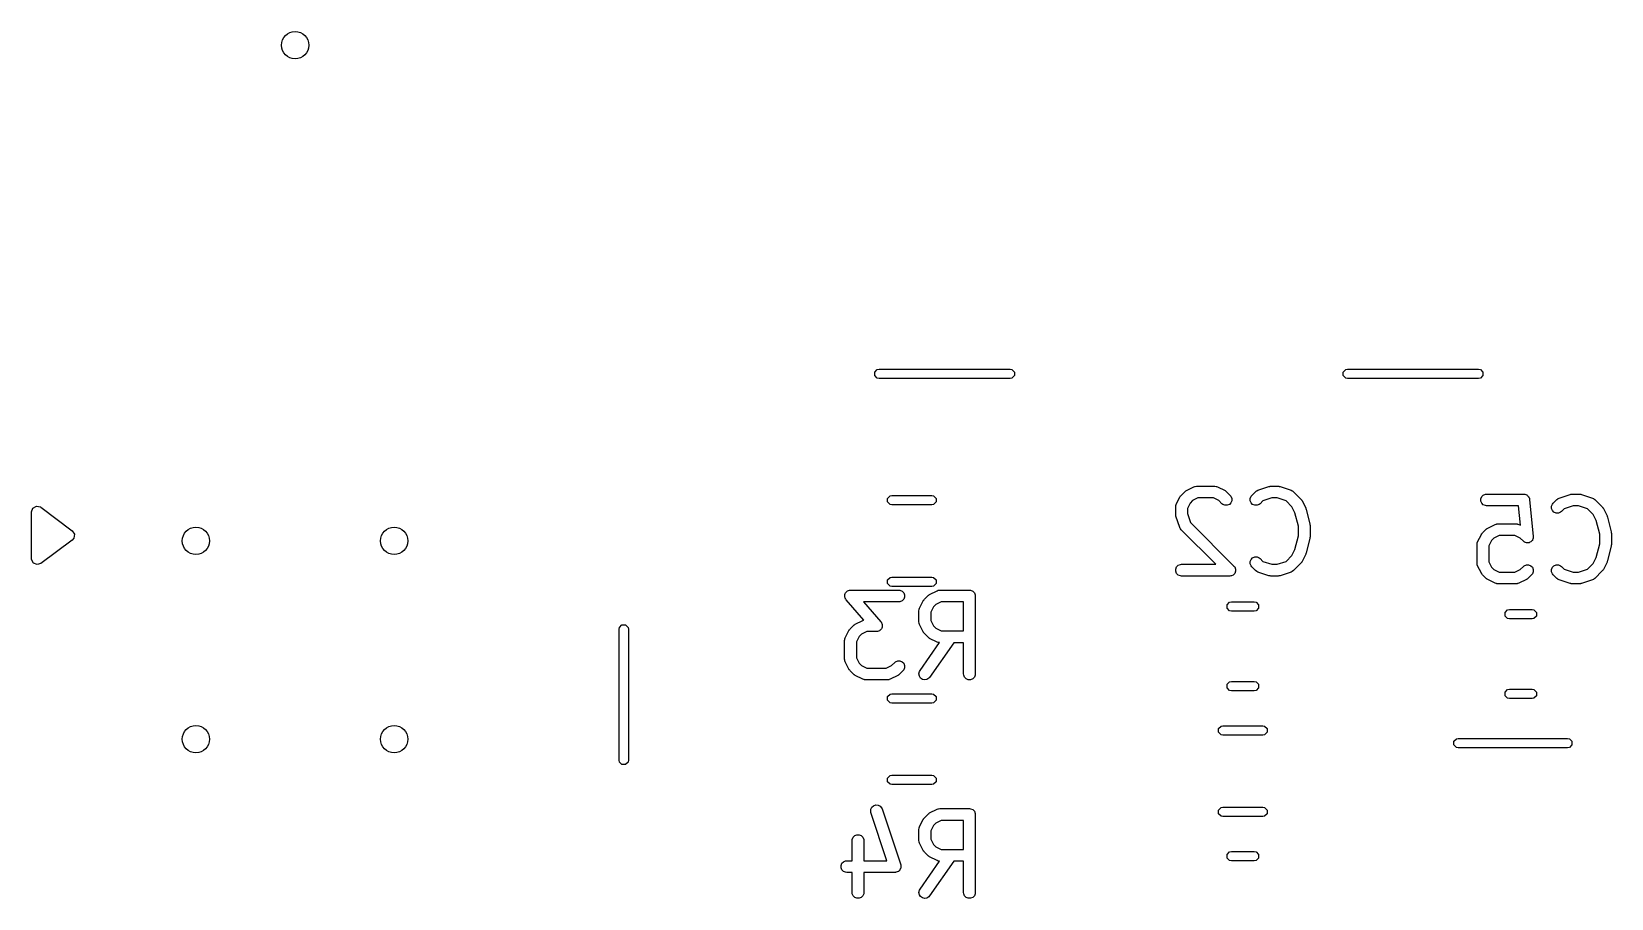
# Model space of a CAD drawing. Header units: inches. Extents: x 4.91 to 6.65, y -5 to -3.32.
# Drawn here: x 4.906 to 5.703, y -3.757 to -3.32 of the extents above; entities that cross this region are included whole.
import ezdxf

# ---------------------------------------------------------------- set-up
doc = ezdxf.new("R2010")
doc.units = ezdxf.units.IN
doc.header["$MEASUREMENT"] = 0
doc.layers.add('BLACK', color=250, linetype='CONTINUOUS')

msp = doc.modelspace()

# ---------------------------------------------------------------- linework, layer by layer
at = {"layer": 'BLACK', "linetype": 'CONTINUOUS'}
for p, q in [((5.33168, -3.49162), (5.33295, -3.49034)), ((5.33168, -3.49342), (5.33168, -3.49162)), ((5.33295, -3.4947), (5.33168, -3.49342)), ((5.33295, -3.49034), (5.33386, -3.49016)), ((5.33386, -3.49488), (5.33295, -3.4947)), ((5.33386, -3.49016), (5.4, -3.49016)), ((5.4, -3.49488), (5.33386, -3.49488)), ((5.4, -3.49016), (5.4009, -3.49034)), ((5.4009, -3.4947), (5.4, -3.49488)), ((5.4009, -3.49034), (5.40218, -3.49162)), ((5.40218, -3.49342), (5.4009, -3.4947)), ((5.40218, -3.49162), (5.40218, -3.49342)), ((5.5679, -3.49162), (5.56917, -3.49034)), ((5.5679, -3.49342), (5.5679, -3.49162)), ((5.56917, -3.4947), (5.5679, -3.49342)), ((5.56917, -3.49034), (5.57008, -3.49016)), ((5.57008, -3.49488), (5.56917, -3.4947)), ((5.57008, -3.49016), (5.63622, -3.49016)), ((5.63622, -3.49488), (5.57008, -3.49488)), ((5.63622, -3.49016), (5.63712, -3.49034)), ((5.63712, -3.4947), (5.63622, -3.49488)), ((5.63712, -3.49034), (5.6384, -3.49162)), ((5.6384, -3.49342), (5.63712, -3.4947)), ((5.6384, -3.49162), (5.6384, -3.49342)), ((5.48618, -3.55382), (5.48805, -3.55195)), ((5.48805, -3.55195), (5.48828, -3.55176)), ((5.48828, -3.55176), (5.48833, -3.5517)), ((5.48833, -3.5517), (5.48842, -3.55164)), ((5.48842, -3.55164), (5.4885, -3.55158)), ((5.4885, -3.55158), (5.48857, -3.55155)), ((5.48857, -3.55155), (5.48882, -3.55139)), ((5.48882, -3.55139), (5.49257, -3.54952)), ((5.49257, -3.54952), (5.49311, -3.54931)), ((5.49311, -3.54931), (5.49321, -3.5493)), ((5.49321, -3.5493), (5.49331, -3.54926)), ((5.49331, -3.54926), (5.49389, -3.54921)), ((5.49389, -3.54921), (5.50326, -3.54921)), ((5.50326, -3.54921), (5.50384, -3.54926)), ((5.50384, -3.54926), (5.50394, -3.5493)), ((5.50394, -3.5493), (5.50404, -3.54931)), ((5.50404, -3.54931), (5.50458, -3.54952)), ((5.50458, -3.54952), (5.50833, -3.55139)), ((5.50833, -3.55139), (5.50858, -3.55155)), ((5.50858, -3.55155), (5.50865, -3.55158)), ((5.50865, -3.55158), (5.50873, -3.55164)), ((5.50873, -3.55164), (5.50882, -3.5517)), ((5.50882, -3.5517), (5.50887, -3.55176)), ((5.50887, -3.55176), (5.5091, -3.55195)), ((5.5091, -3.55195), (5.51097, -3.55382)), ((5.5218, -3.55382), (5.52367, -3.55195)), ((5.52367, -3.55195), (5.52412, -3.55158)), ((5.52412, -3.55158), (5.52422, -3.55154)), ((5.52422, -3.55154), (5.5243, -3.55147)), ((5.5243, -3.55147), (5.52483, -3.55123)), ((5.52483, -3.55123), (5.53045, -3.54936)), ((5.53045, -3.54936), (5.53074, -3.54929)), ((5.53074, -3.54929), (5.53081, -3.54926)), ((5.53081, -3.54926), (5.53091, -3.54925)), ((5.53091, -3.54925), (5.53101, -3.54923)), ((5.53101, -3.54923), (5.53109, -3.54923)), ((5.53109, -3.54923), (5.53138, -3.54921)), ((5.53138, -3.54921), (5.53513, -3.54921)), ((5.53513, -3.54921), (5.53542, -3.54923)), ((5.53542, -3.54923), (5.5355, -3.54923)), ((5.5355, -3.54923), (5.5356, -3.54925)), ((5.5356, -3.54925), (5.53571, -3.54926)), ((5.53571, -3.54926), (5.53578, -3.54929)), ((5.53578, -3.54929), (5.53607, -3.54936)), ((5.53607, -3.54936), (5.54169, -3.55123)), ((5.54169, -3.55123), (5.54222, -3.55147)), ((5.54222, -3.55147), (5.5423, -3.55154)), ((5.5423, -3.55154), (5.5424, -3.55158)), ((5.5424, -3.55158), (5.54285, -3.55195)), ((5.54285, -3.55195), (5.54659, -3.55569)), ((5.63859, -3.55364), (5.63966, -3.5532)), ((5.63966, -3.5532), (5.64023, -3.55314)), ((5.64023, -3.55314), (5.65898, -3.55314)), ((5.65898, -3.55314), (5.65919, -3.55316)), ((5.65919, -3.55316), (5.65927, -3.55316)), ((5.65927, -3.55316), (5.65934, -3.55318)), ((5.65934, -3.55318), (5.65956, -3.5532)), ((5.65956, -3.5532), (5.65995, -3.55336)), ((5.6827, -3.55323), (5.68278, -3.5532)), ((5.68278, -3.5532), (5.68288, -3.55319)), ((5.68288, -3.55319), (5.68298, -3.55317)), ((5.68298, -3.55317), (5.68306, -3.55317)), ((5.68306, -3.55317), (5.68335, -3.55314)), ((5.68335, -3.55314), (5.6871, -3.55314)), ((5.6871, -3.55314), (5.68739, -3.55317)), ((5.68739, -3.55317), (5.68747, -3.55317)), ((5.68747, -3.55317), (5.68757, -3.55319)), ((5.68757, -3.55319), (5.68768, -3.5532)), ((5.68768, -3.5532), (5.68775, -3.55323)), ((4.9065, -3.56216), (4.90719, -3.56026)), ((4.90719, -3.56026), (4.90894, -3.55925)), ((4.90894, -3.55925), (4.91093, -3.55961)), ((4.91093, -3.55961), (4.91122, -3.5598)), ((4.91122, -3.5598), (4.92697, -3.57161)), ((5.33818, -3.5553), (5.33946, -3.55402)), ((5.33818, -3.5571), (5.33818, -3.5553)), ((5.33946, -3.55838), (5.33818, -3.5571)), ((5.33946, -3.55402), (5.34037, -3.55384)), ((5.34037, -3.55856), (5.33946, -3.55838)), ((5.34037, -3.55384), (5.36042, -3.55384)), ((5.36042, -3.55856), (5.34037, -3.55856)), ((5.36042, -3.55384), (5.36133, -3.55402)), ((5.36133, -3.55838), (5.36042, -3.55856)), ((5.36133, -3.55402), (5.3626, -3.5553)), ((5.3626, -3.5571), (5.36133, -3.55838)), ((5.3626, -3.5553), (5.3626, -3.5571)), ((5.48344, -3.55966), (5.48349, -3.55908)), ((5.48344, -3.56341), (5.48344, -3.55966)), ((5.48349, -3.55908), (5.48353, -3.55898)), ((5.48353, -3.55898), (5.48354, -3.55888)), ((5.48354, -3.55888), (5.48375, -3.55834)), ((5.48375, -3.55834), (5.48562, -3.55459)), ((5.48562, -3.55459), (5.48578, -3.55434)), ((5.48578, -3.55434), (5.48581, -3.55427)), ((5.48581, -3.55427), (5.48588, -3.55419)), ((5.48588, -3.55419), (5.48593, -3.5541)), ((5.48593, -3.5541), (5.48599, -3.55405)), ((5.48599, -3.55405), (5.48618, -3.55382)), ((5.49069, -3.55766), (5.48934, -3.56035)), ((5.48934, -3.56035), (5.48934, -3.56293)), ((5.49189, -3.55646), (5.49069, -3.55766)), ((5.49459, -3.55511), (5.49189, -3.55646)), ((5.50256, -3.55511), (5.49459, -3.55511)), ((5.50526, -3.55646), (5.50256, -3.55511)), ((5.5068, -3.558), (5.50526, -3.55646)), ((5.50725, -3.55836), (5.5068, -3.558)), ((5.50831, -3.5588), (5.50725, -3.55836)), ((5.50946, -3.5588), (5.50831, -3.5588)), ((5.51053, -3.55836), (5.50946, -3.5588)), ((5.51134, -3.55755), (5.51053, -3.55836)), ((5.51097, -3.55382), (5.51134, -3.55427)), ((5.51134, -3.55427), (5.51178, -3.55533)), ((5.51178, -3.55648), (5.51134, -3.55755)), ((5.51178, -3.55533), (5.51178, -3.55648)), ((5.52099, -3.55533), (5.52143, -3.55427)), ((5.52099, -3.55648), (5.52099, -3.55533)), ((5.52143, -3.55755), (5.52099, -3.55648)), ((5.52143, -3.55427), (5.5218, -3.55382)), ((5.52224, -3.55836), (5.52143, -3.55755)), ((5.52331, -3.5588), (5.52224, -3.55836)), ((5.52446, -3.5588), (5.52331, -3.5588)), ((5.52552, -3.55836), (5.52446, -3.5588)), ((5.52597, -3.558), (5.52552, -3.55836)), ((5.52735, -3.55661), (5.52597, -3.558)), ((5.53186, -3.55511), (5.52735, -3.55661)), ((5.53465, -3.55511), (5.53186, -3.55511)), ((5.53916, -3.55661), (5.53465, -3.55511)), ((5.54208, -3.55953), (5.53916, -3.55661)), ((5.5436, -3.56256), (5.54208, -3.55953)), ((5.54659, -3.55569), (5.54678, -3.55592)), ((5.54678, -3.55592), (5.54684, -3.55597)), ((5.54684, -3.55597), (5.5469, -3.55606)), ((5.5469, -3.55606), (5.54696, -3.55614)), ((5.54696, -3.55614), (5.54699, -3.55621)), ((5.54699, -3.55621), (5.54715, -3.55646)), ((5.54715, -3.55646), (5.54902, -3.56021)), ((5.54902, -3.56021), (5.54904, -3.56025)), ((5.54904, -3.56025), (5.54905, -3.56027)), ((5.54905, -3.56027), (5.54914, -3.56051)), ((5.54914, -3.56051), (5.54923, -3.56075)), ((5.54923, -3.56075), (5.54923, -3.56077)), ((5.54923, -3.56077), (5.54925, -3.56082)), ((5.54925, -3.56082), (5.55112, -3.56831)), ((5.63734, -3.55552), (5.63778, -3.55445)), ((5.63734, -3.55667), (5.63734, -3.55552)), ((5.63778, -3.55774), (5.63734, -3.55667)), ((5.63778, -3.55445), (5.63859, -3.55364)), ((5.63859, -3.55855), (5.63778, -3.55774)), ((5.63966, -3.55899), (5.63859, -3.55855)), ((5.64023, -3.55905), (5.63966, -3.55899)), ((5.65631, -3.55905), (5.64023, -3.55905)), ((5.65728, -3.56882), (5.65631, -3.55905)), ((5.65995, -3.55336), (5.66037, -3.55349)), ((5.66037, -3.55349), (5.66048, -3.55358)), ((5.66048, -3.55358), (5.66062, -3.55364)), ((5.66062, -3.55364), (5.66093, -3.55395)), ((5.66093, -3.55395), (5.66126, -3.55422)), ((5.66126, -3.55422), (5.66133, -3.55435)), ((5.66133, -3.55435), (5.66144, -3.55445)), ((5.66144, -3.55445), (5.6616, -3.55485)), ((5.6616, -3.55485), (5.6618, -3.55523)), ((5.6618, -3.55523), (5.66185, -3.55545)), ((5.66185, -3.55545), (5.66188, -3.55552)), ((5.66188, -3.55552), (5.66188, -3.55559)), ((5.66188, -3.55559), (5.66192, -3.5558)), ((5.66192, -3.5558), (5.66379, -3.57455)), ((5.67296, -3.55927), (5.6734, -3.5582)), ((5.67296, -3.56042), (5.67296, -3.55927)), ((5.6734, -3.56149), (5.67296, -3.56042)), ((5.6734, -3.5582), (5.67377, -3.55776)), ((5.67377, -3.55776), (5.67564, -3.55588)), ((5.67564, -3.55588), (5.67609, -3.55551)), ((5.67609, -3.55551), (5.67619, -3.55547)), ((5.67619, -3.55547), (5.67627, -3.5554)), ((5.67627, -3.5554), (5.67679, -3.55517)), ((5.67679, -3.55517), (5.68242, -3.55329)), ((5.67932, -3.56055), (5.67794, -3.56193)), ((5.68383, -3.55905), (5.67932, -3.56055)), ((5.68242, -3.55329), (5.6827, -3.55323)), ((5.68662, -3.55905), (5.68383, -3.55905)), ((5.69113, -3.56055), (5.68662, -3.55905)), ((5.68775, -3.55323), (5.68804, -3.55329)), ((5.68804, -3.55329), (5.69366, -3.55517)), ((5.69405, -3.56347), (5.69113, -3.56055)), ((5.69366, -3.55517), (5.69419, -3.5554)), ((5.69419, -3.5554), (5.69427, -3.55547)), ((5.69427, -3.55547), (5.69437, -3.55551)), ((5.69437, -3.55551), (5.69481, -3.55588)), ((5.69481, -3.55588), (5.69856, -3.55963)), ((5.69856, -3.55963), (5.69875, -3.55986)), ((5.69875, -3.55986), (5.69881, -3.55991)), ((5.69881, -3.55991), (5.69886, -3.56)), ((5.69886, -3.56), (5.69893, -3.56008)), ((5.69893, -3.56008), (5.69896, -3.56015)), ((5.69896, -3.56015), (5.69912, -3.5604)), ((5.69912, -3.5604), (5.70099, -3.56415)), ((4.9065, -3.58578), (4.9065, -3.56216)), ((5.48347, -3.5637), (5.48344, -3.56341)), ((5.48346, -3.56378), (5.48347, -3.5637)), ((5.48348, -3.56388), (5.48346, -3.56378)), ((5.48349, -3.56398), (5.48348, -3.56388)), ((5.48352, -3.56405), (5.48349, -3.56398)), ((5.48359, -3.56434), (5.48352, -3.56405)), ((5.48546, -3.56996), (5.48359, -3.56434)), ((5.48934, -3.56293), (5.49084, -3.56744)), ((5.49084, -3.56744), (5.51285, -3.58944)), ((5.5453, -3.56939), (5.5436, -3.56256)), ((5.55112, -3.56831), (5.55114, -3.56841)), ((5.55114, -3.56841), (5.55115, -3.56846)), ((5.55115, -3.56846), (5.55117, -3.56867)), ((5.55117, -3.56867), (5.55121, -3.56889)), ((5.55121, -3.56889), (5.5512, -3.56893)), ((5.5512, -3.56893), (5.55121, -3.56903)), ((5.55121, -3.56903), (5.55121, -3.57466)), ((5.64079, -3.57033), (5.64454, -3.56845)), ((5.64454, -3.56845), (5.64508, -3.56825)), ((5.64508, -3.56825), (5.64518, -3.56824)), ((5.64518, -3.56824), (5.64528, -3.5682)), ((5.64528, -3.5682), (5.64586, -3.56814)), ((5.64586, -3.56814), (5.65523, -3.56814)), ((5.65523, -3.56814), (5.65581, -3.5682)), ((5.65581, -3.5682), (5.6559, -3.56824)), ((5.6559, -3.56824), (5.65601, -3.56825)), ((5.65601, -3.56825), (5.65655, -3.56845)), ((5.65655, -3.56845), (5.65728, -3.56882)), ((5.67421, -3.5623), (5.6734, -3.56149)), ((5.67528, -3.56274), (5.67421, -3.5623)), ((5.67643, -3.56274), (5.67528, -3.56274)), ((5.67749, -3.5623), (5.67643, -3.56274)), ((5.67794, -3.56193), (5.67749, -3.5623)), ((5.69556, -3.5665), (5.69405, -3.56347)), ((5.69727, -3.57333), (5.69556, -3.5665)), ((5.70099, -3.56415), (5.70101, -3.56419)), ((5.70101, -3.56419), (5.70102, -3.56421)), ((5.70102, -3.56421), (5.70111, -3.56445)), ((5.70111, -3.56445), (5.7012, -3.56469)), ((5.7012, -3.56469), (5.7012, -3.56471)), ((5.7012, -3.56471), (5.70121, -3.56475)), ((5.70121, -3.56475), (5.70309, -3.57225)), ((4.92697, -3.57634), (4.91122, -3.58815)), ((4.92697, -3.57161), (4.92807, -3.5733)), ((4.92783, -3.57531), (4.92697, -3.57634)), ((4.92807, -3.5733), (4.92783, -3.57531)), ((5.4857, -3.57049), (5.48546, -3.56996)), ((5.48577, -3.57057), (5.4857, -3.57049)), ((5.48581, -3.57067), (5.48577, -3.57057)), ((5.48618, -3.57112), (5.48581, -3.57067)), ((5.50363, -3.58858), (5.48618, -3.57112)), ((5.5436, -3.58112), (5.5453, -3.57429)), ((5.5453, -3.57429), (5.5453, -3.56939)), ((5.55112, -3.57537), (5.54925, -3.58287)), ((5.55114, -3.57527), (5.55112, -3.57537)), ((5.55115, -3.57523), (5.55114, -3.57527)), ((5.55117, -3.57501), (5.55115, -3.57523)), ((5.55121, -3.5748), (5.55117, -3.57501)), ((5.55121, -3.57466), (5.5512, -3.57476)), ((5.5512, -3.57476), (5.55121, -3.5748)), ((5.63572, -3.57727), (5.63759, -3.57352)), ((5.63759, -3.57352), (5.63775, -3.57327)), ((5.63775, -3.57327), (5.63778, -3.5732)), ((5.63778, -3.5732), (5.63784, -3.57312)), ((5.63784, -3.57312), (5.6379, -3.57303)), ((5.6379, -3.57303), (5.63796, -3.57298)), ((5.63796, -3.57298), (5.63814, -3.57275)), ((5.63814, -3.57275), (5.64002, -3.57088)), ((5.64002, -3.57088), (5.64025, -3.57069)), ((5.64025, -3.57069), (5.6403, -3.57064)), ((5.6403, -3.57064), (5.64039, -3.57058)), ((5.64039, -3.57058), (5.64047, -3.57051)), ((5.64047, -3.57051), (5.64054, -3.57048)), ((5.64054, -3.57048), (5.64079, -3.57033)), ((5.64266, -3.57659), (5.64131, -3.57929)), ((5.64386, -3.57539), (5.64266, -3.57659)), ((5.64655, -3.57405), (5.64386, -3.57539)), ((5.65453, -3.57405), (5.64655, -3.57405)), ((5.65723, -3.57539), (5.65453, -3.57405)), ((5.65877, -3.57693), (5.65723, -3.57539)), ((5.65921, -3.5773), (5.65877, -3.57693)), ((5.663, -3.57679), (5.66273, -3.57712)), ((5.66331, -3.57648), (5.663, -3.57679)), ((5.66337, -3.57635), (5.66331, -3.57648)), ((5.66346, -3.57623), (5.66337, -3.57635)), ((5.66359, -3.57582), (5.66346, -3.57623)), ((5.66375, -3.57542), (5.66359, -3.57582)), ((5.66379, -3.57513), (5.66375, -3.57527)), ((5.66375, -3.57527), (5.66375, -3.57542)), ((5.66379, -3.57455), (5.66379, -3.57513)), ((5.69727, -3.57823), (5.69727, -3.57333)), ((5.70309, -3.57225), (5.7031, -3.57235)), ((5.7031, -3.57235), (5.70312, -3.57239)), ((5.70312, -3.57239), (5.70314, -3.57261)), ((5.70314, -3.57261), (5.70317, -3.57282)), ((5.70317, -3.57282), (5.70317, -3.57287)), ((5.70317, -3.57287), (5.70318, -3.57297)), ((5.70318, -3.57297), (5.70318, -3.57859)), ((5.52224, -3.58532), (5.52331, -3.58488)), ((5.52331, -3.58488), (5.52446, -3.58488)), ((5.52446, -3.58488), (5.52552, -3.58532)), ((5.53916, -3.58707), (5.54208, -3.58415)), ((5.54208, -3.58415), (5.5436, -3.58112)), ((5.54902, -3.58347), (5.54715, -3.58722)), ((5.54904, -3.58343), (5.54902, -3.58347)), ((5.54905, -3.58342), (5.54904, -3.58343)), ((5.54914, -3.58317), (5.54905, -3.58342)), ((5.54923, -3.58293), (5.54914, -3.58317)), ((5.54925, -3.58287), (5.54923, -3.58291)), ((5.54923, -3.58291), (5.54923, -3.58293)), ((5.6354, -3.57859), (5.63546, -3.57802)), ((5.6354, -3.58797), (5.6354, -3.57859)), ((5.63546, -3.57802), (5.6355, -3.57792)), ((5.6355, -3.57792), (5.63551, -3.57781)), ((5.63551, -3.57781), (5.63572, -3.57727)), ((5.64131, -3.57929), (5.64131, -3.58727)), ((5.65935, -3.57735), (5.65921, -3.5773)), ((5.65947, -3.57745), (5.65935, -3.57735)), ((5.65988, -3.57757), (5.65947, -3.57745)), ((5.66028, -3.57774), (5.65988, -3.57757)), ((5.66043, -3.57774), (5.66028, -3.57774)), ((5.66057, -3.57778), (5.66043, -3.57774)), ((5.661, -3.57774), (5.66057, -3.57778)), ((5.66143, -3.57774), (5.661, -3.57774)), ((5.66157, -3.57768), (5.66143, -3.57774)), ((5.66172, -3.57767), (5.66157, -3.57768)), ((5.6621, -3.57746), (5.66172, -3.57767)), ((5.6625, -3.5773), (5.6621, -3.57746)), ((5.6626, -3.57719), (5.6625, -3.5773)), ((5.66273, -3.57712), (5.6626, -3.57719)), ((5.69405, -3.58809), (5.69556, -3.58506)), ((5.69556, -3.58506), (5.69727, -3.57823)), ((5.70309, -3.57931), (5.70121, -3.58681)), ((5.7031, -3.57921), (5.70309, -3.57931)), ((5.70312, -3.57917), (5.7031, -3.57921)), ((5.70314, -3.57895), (5.70312, -3.57917)), ((5.70317, -3.57874), (5.70314, -3.57895)), ((5.70318, -3.57859), (5.70317, -3.57869)), ((5.70317, -3.57869), (5.70317, -3.57874)), ((4.90652, -3.58614), (4.9065, -3.58578)), ((4.90743, -3.58794), (4.90652, -3.58614)), ((4.90929, -3.58873), (4.90743, -3.58794)), ((4.91122, -3.58815), (4.90929, -3.58873)), ((5.48349, -3.59095), (5.48393, -3.58989)), ((5.48349, -3.5921), (5.48349, -3.59095)), ((5.48393, -3.59317), (5.48349, -3.5921)), ((5.48393, -3.58989), (5.48475, -3.58907)), ((5.48475, -3.58907), (5.48581, -3.58863)), ((5.48581, -3.58863), (5.48639, -3.58858)), ((5.48639, -3.58858), (5.50363, -3.58858)), ((5.51285, -3.58944), (5.51322, -3.58989)), ((5.51322, -3.58989), (5.51366, -3.59095)), ((5.51366, -3.5921), (5.51322, -3.59317)), ((5.51366, -3.59095), (5.51366, -3.5921)), ((5.52099, -3.5872), (5.52143, -3.58614)), ((5.52099, -3.58835), (5.52099, -3.5872)), ((5.52143, -3.58942), (5.52099, -3.58835)), ((5.52143, -3.58614), (5.52224, -3.58532)), ((5.5218, -3.58987), (5.52143, -3.58942)), ((5.52367, -3.59174), (5.5218, -3.58987)), ((5.52412, -3.59211), (5.52367, -3.59174)), ((5.52422, -3.59215), (5.52412, -3.59211)), ((5.5243, -3.59222), (5.52422, -3.59215)), ((5.52483, -3.59245), (5.5243, -3.59222)), ((5.53045, -3.59433), (5.52483, -3.59245)), ((5.52552, -3.58532), (5.52597, -3.58569)), ((5.52597, -3.58569), (5.52735, -3.58707)), ((5.52735, -3.58707), (5.53186, -3.58858)), ((5.53186, -3.58858), (5.53465, -3.58858)), ((5.53465, -3.58858), (5.53916, -3.58707)), ((5.54169, -3.59245), (5.53607, -3.59433)), ((5.54222, -3.59222), (5.54169, -3.59245)), ((5.5423, -3.59215), (5.54222, -3.59222)), ((5.5424, -3.59211), (5.5423, -3.59215)), ((5.54285, -3.59174), (5.5424, -3.59211)), ((5.54659, -3.58799), (5.54285, -3.59174)), ((5.54678, -3.58777), (5.54659, -3.58799)), ((5.54684, -3.58771), (5.54678, -3.58777)), ((5.5469, -3.58763), (5.54684, -3.58771)), ((5.54696, -3.58754), (5.5469, -3.58763)), ((5.54699, -3.58747), (5.54696, -3.58754)), ((5.54715, -3.58722), (5.54699, -3.58747)), ((5.63546, -3.58854), (5.6354, -3.58797)), ((5.6355, -3.58864), (5.63546, -3.58854)), ((5.63551, -3.58875), (5.6355, -3.58864)), ((5.63572, -3.58929), (5.63551, -3.58875)), ((5.63759, -3.59304), (5.63572, -3.58929)), ((5.64131, -3.58727), (5.64266, -3.58997)), ((5.64266, -3.58997), (5.64386, -3.59116)), ((5.64386, -3.59116), (5.64655, -3.59251)), ((5.64655, -3.59251), (5.65453, -3.59251)), ((5.65453, -3.59251), (5.65723, -3.59116)), ((5.65723, -3.59116), (5.65877, -3.58963)), ((5.65877, -3.58963), (5.65921, -3.58926)), ((5.65921, -3.58926), (5.66028, -3.58882)), ((5.66028, -3.58882), (5.66143, -3.58882)), ((5.66143, -3.58882), (5.6625, -3.58926)), ((5.6625, -3.58926), (5.66331, -3.59008)), ((5.66331, -3.59008), (5.66375, -3.59114)), ((5.66375, -3.59229), (5.66331, -3.59336)), ((5.66375, -3.59114), (5.66375, -3.59229)), ((5.67296, -3.59114), (5.6734, -3.59008)), ((5.67296, -3.59229), (5.67296, -3.59114)), ((5.6734, -3.59336), (5.67296, -3.59229)), ((5.6734, -3.59008), (5.67421, -3.58926)), ((5.67421, -3.58926), (5.67528, -3.58882)), ((5.67528, -3.58882), (5.67643, -3.58882)), ((5.67643, -3.58882), (5.67749, -3.58926)), ((5.67749, -3.58926), (5.67794, -3.58963)), ((5.67794, -3.58963), (5.67932, -3.59101)), ((5.67932, -3.59101), (5.68383, -3.59251)), ((5.68383, -3.59251), (5.68662, -3.59251)), ((5.68662, -3.59251), (5.69113, -3.59101)), ((5.69113, -3.59101), (5.69405, -3.58809)), ((5.69856, -3.59193), (5.69481, -3.59568)), ((5.69875, -3.5917), (5.69856, -3.59193)), ((5.69881, -3.59165), (5.69875, -3.5917)), ((5.69886, -3.59156), (5.69881, -3.59165)), ((5.69893, -3.59148), (5.69886, -3.59156)), ((5.69896, -3.59141), (5.69893, -3.59148)), ((5.69912, -3.59116), (5.69896, -3.59141)), ((5.70099, -3.58741), (5.69912, -3.59116)), ((5.70101, -3.58737), (5.70099, -3.58741)), ((5.70102, -3.58735), (5.70101, -3.58737)), ((5.70111, -3.58711), (5.70102, -3.58735)), ((5.7012, -3.58687), (5.70111, -3.58711)), ((5.70121, -3.58681), (5.7012, -3.58685)), ((5.7012, -3.58685), (5.7012, -3.58687)), ((5.33818, -3.59644), (5.33946, -3.59516)), ((5.33818, -3.59825), (5.33818, -3.59644)), ((5.33946, -3.59952), (5.33818, -3.59825)), ((5.33946, -3.59516), (5.34037, -3.59498)), ((5.34037, -3.5997), (5.33946, -3.59952)), ((5.34037, -3.59498), (5.36042, -3.59498)), ((5.36042, -3.5997), (5.34037, -3.5997)), ((5.36042, -3.59498), (5.36133, -3.59516)), ((5.36133, -3.59952), (5.36042, -3.5997)), ((5.36133, -3.59516), (5.3626, -3.59644)), ((5.3626, -3.59825), (5.36133, -3.59952)), ((5.3626, -3.59644), (5.3626, -3.59825)), ((5.48475, -3.59398), (5.48393, -3.59317)), ((5.48581, -3.59442), (5.48475, -3.59398)), ((5.48639, -3.59448), (5.48581, -3.59442)), ((5.51076, -3.59448), (5.48639, -3.59448)), ((5.51134, -3.59442), (5.51076, -3.59448)), ((5.51165, -3.5943), (5.51134, -3.59442)), ((5.5124, -3.59398), (5.51165, -3.5943)), ((5.51322, -3.59317), (5.5124, -3.59398)), ((5.53074, -3.59439), (5.53045, -3.59433)), ((5.53081, -3.59442), (5.53074, -3.59439)), ((5.53091, -3.59443), (5.53081, -3.59442)), ((5.53101, -3.59446), (5.53091, -3.59443)), ((5.53109, -3.59445), (5.53101, -3.59446)), ((5.53138, -3.59448), (5.53109, -3.59445)), ((5.53513, -3.59448), (5.53138, -3.59448)), ((5.53542, -3.59445), (5.53513, -3.59448)), ((5.5355, -3.59446), (5.53542, -3.59445)), ((5.5356, -3.59443), (5.5355, -3.59446)), ((5.53571, -3.59442), (5.5356, -3.59443)), ((5.53578, -3.59439), (5.53571, -3.59442)), ((5.53607, -3.59433), (5.53578, -3.59439)), ((5.63775, -3.59328), (5.63759, -3.59304)), ((5.63778, -3.59336), (5.63775, -3.59328)), ((5.63784, -3.59344), (5.63778, -3.59336)), ((5.6379, -3.59353), (5.63784, -3.59344)), ((5.63796, -3.59358), (5.6379, -3.59353)), ((5.63814, -3.5938), (5.63796, -3.59358)), ((5.64002, -3.59568), (5.63814, -3.5938)), ((5.64025, -3.59586), (5.64002, -3.59568)), ((5.6403, -3.59592), (5.64025, -3.59586)), ((5.64039, -3.59598), (5.6403, -3.59592)), ((5.64047, -3.59605), (5.64039, -3.59598)), ((5.64054, -3.59608), (5.64047, -3.59605)), ((5.64079, -3.59623), (5.64054, -3.59608)), ((5.64454, -3.59811), (5.64079, -3.59623)), ((5.64508, -3.59831), (5.64454, -3.59811)), ((5.64518, -3.59832), (5.64508, -3.59831)), ((5.64528, -3.59836), (5.64518, -3.59832)), ((5.64586, -3.59842), (5.64528, -3.59836)), ((5.65523, -3.59842), (5.64586, -3.59842)), ((5.65581, -3.59836), (5.65523, -3.59842)), ((5.6559, -3.59832), (5.65581, -3.59836)), ((5.65601, -3.59831), (5.6559, -3.59832)), ((5.65655, -3.59811), (5.65601, -3.59831)), ((5.6603, -3.59623), (5.65655, -3.59811)), ((5.66055, -3.59608), (5.6603, -3.59623)), ((5.66062, -3.59605), (5.66055, -3.59608)), ((5.6607, -3.59598), (5.66062, -3.59605)), ((5.66079, -3.59592), (5.6607, -3.59598)), ((5.66084, -3.59586), (5.66079, -3.59592)), ((5.66107, -3.59568), (5.66084, -3.59586)), ((5.66294, -3.5938), (5.66107, -3.59568)), ((5.66331, -3.59336), (5.66294, -3.5938)), ((5.67377, -3.5938), (5.6734, -3.59336)), ((5.67564, -3.59568), (5.67377, -3.5938)), ((5.67609, -3.59605), (5.67564, -3.59568)), ((5.67619, -3.59609), (5.67609, -3.59605)), ((5.67627, -3.59616), (5.67619, -3.59609)), ((5.67679, -3.59639), (5.67627, -3.59616)), ((5.68242, -3.59827), (5.67679, -3.59639)), ((5.6827, -3.59833), (5.68242, -3.59827)), ((5.68278, -3.59836), (5.6827, -3.59833)), ((5.68288, -3.59837), (5.68278, -3.59836)), ((5.68298, -3.59839), (5.68288, -3.59837)), ((5.68306, -3.59839), (5.68298, -3.59839)), ((5.68335, -3.59842), (5.68306, -3.59839)), ((5.6871, -3.59842), (5.68335, -3.59842)), ((5.68739, -3.59839), (5.6871, -3.59842)), ((5.68747, -3.59839), (5.68739, -3.59839)), ((5.68757, -3.59837), (5.68747, -3.59839)), ((5.68768, -3.59836), (5.68757, -3.59837)), ((5.68775, -3.59833), (5.68768, -3.59836)), ((5.68804, -3.59827), (5.68775, -3.59833)), ((5.69366, -3.59639), (5.68804, -3.59827)), ((5.69419, -3.59616), (5.69366, -3.59639)), ((5.69427, -3.59609), (5.69419, -3.59616)), ((5.69437, -3.59605), (5.69427, -3.59609)), ((5.69481, -3.59568), (5.69437, -3.59605)), ((5.31653, -3.6049), (5.31656, -3.60442)), ((5.31656, -3.605), (5.31653, -3.6049)), ((5.31656, -3.60394), (5.3166, -3.60385)), ((5.31656, -3.60442), (5.31656, -3.60394)), ((5.31656, -3.6051), (5.31656, -3.605)), ((5.31675, -3.60554), (5.31656, -3.6051)), ((5.3166, -3.60385), (5.31661, -3.60375)), ((5.31661, -3.60375), (5.31682, -3.60332)), ((5.3169, -3.60599), (5.31675, -3.60554)), ((5.31682, -3.60332), (5.317, -3.60288)), ((5.31698, -3.60611), (5.3169, -3.60599)), ((5.317, -3.60616), (5.31698, -3.60611)), ((5.317, -3.60288), (5.31708, -3.60281)), ((5.31706, -3.60622), (5.317, -3.60616)), ((5.31724, -3.60646), (5.31706, -3.60622)), ((5.31708, -3.60281), (5.31712, -3.60272)), ((5.31712, -3.60272), (5.31748, -3.6024)), ((5.32617, -3.61667), (5.31724, -3.60646)), ((5.31748, -3.6024), (5.31782, -3.60207)), ((5.31782, -3.60207), (5.31791, -3.60203)), ((5.31791, -3.60203), (5.31799, -3.60196)), ((5.31799, -3.60196), (5.31844, -3.60181)), ((5.31844, -3.60181), (5.31888, -3.60162)), ((5.31888, -3.60162), (5.31902, -3.60161)), ((5.31902, -3.60161), (5.31908, -3.60159)), ((5.31908, -3.60159), (5.31916, -3.6016)), ((5.31916, -3.6016), (5.31946, -3.60157)), ((5.31946, -3.60157), (5.34383, -3.60157)), ((5.34383, -3.60747), (5.32597, -3.60747)), ((5.32597, -3.60747), (5.33481, -3.61757)), ((5.34383, -3.60157), (5.34441, -3.60162)), ((5.34441, -3.60742), (5.34383, -3.60747)), ((5.34441, -3.60162), (5.34547, -3.60207)), ((5.34547, -3.60698), (5.34441, -3.60742)), ((5.34547, -3.60207), (5.34629, -3.60288)), ((5.34629, -3.60616), (5.34547, -3.60698)), ((5.34629, -3.60288), (5.34673, -3.60394)), ((5.34673, -3.6051), (5.34629, -3.60616)), ((5.34673, -3.60394), (5.34673, -3.6051)), ((5.35431, -3.6107), (5.35619, -3.60695)), ((5.35619, -3.60695), (5.35635, -3.6067)), ((5.35635, -3.6067), (5.35637, -3.60663)), ((5.35637, -3.60663), (5.35644, -3.60655)), ((5.35644, -3.60655), (5.3565, -3.60646)), ((5.3565, -3.60646), (5.35656, -3.60641)), ((5.35656, -3.60641), (5.35674, -3.60618)), ((5.35674, -3.60618), (5.35862, -3.60431)), ((5.35862, -3.60431), (5.35884, -3.60412)), ((5.35884, -3.60412), (5.35889, -3.60406)), ((5.35889, -3.60406), (5.35898, -3.60401)), ((5.35898, -3.60401), (5.35906, -3.60394)), ((5.35906, -3.60394), (5.35914, -3.60391)), ((5.35914, -3.60391), (5.35938, -3.60375)), ((5.35938, -3.60375), (5.36313, -3.60188)), ((5.36245, -3.60882), (5.36126, -3.61002)), ((5.36515, -3.60747), (5.36245, -3.60882)), ((5.36313, -3.60188), (5.36367, -3.60167)), ((5.36367, -3.60167), (5.36378, -3.60166)), ((5.36378, -3.60166), (5.36388, -3.60162)), ((5.36388, -3.60162), (5.36445, -3.60157)), ((5.36445, -3.60157), (5.37945, -3.60157)), ((5.3765, -3.60747), (5.36515, -3.60747)), ((5.3765, -3.62219), (5.3765, -3.60747)), ((5.37945, -3.60157), (5.38003, -3.60162)), ((5.38003, -3.60162), (5.38109, -3.60207)), ((5.38109, -3.60207), (5.38191, -3.60288)), ((5.38191, -3.60288), (5.38235, -3.60394)), ((5.38235, -3.60394), (5.38241, -3.60452)), ((5.38241, -3.60452), (5.38241, -3.64389)), ((5.50938, -3.60894), (5.51066, -3.60766)), ((5.50938, -3.61075), (5.50938, -3.60894)), ((5.51066, -3.60766), (5.51156, -3.60748)), ((5.51156, -3.60748), (5.52308, -3.60748)), ((5.52308, -3.60748), (5.52399, -3.60766)), ((5.52399, -3.60766), (5.52526, -3.60894)), ((5.52526, -3.60894), (5.52526, -3.61075)), ((5.32189, -3.61875), (5.32564, -3.61688)), ((5.32564, -3.61688), (5.32617, -3.61667)), ((5.354, -3.61202), (5.35406, -3.61144)), ((5.354, -3.61764), (5.354, -3.61202)), ((5.35406, -3.61144), (5.3541, -3.61135)), ((5.3541, -3.61135), (5.35411, -3.61124)), ((5.35411, -3.61124), (5.35431, -3.6107)), ((5.36126, -3.61002), (5.35991, -3.61272)), ((5.35991, -3.61272), (5.35991, -3.61695)), ((5.51066, -3.61202), (5.50938, -3.61075)), ((5.51156, -3.6122), (5.51066, -3.61202)), ((5.52308, -3.6122), (5.51156, -3.6122)), ((5.52399, -3.61202), (5.52308, -3.6122)), ((5.52526, -3.61075), (5.52399, -3.61202)), ((5.64954, -3.61288), (5.65082, -3.6116)), ((5.64954, -3.61468), (5.64954, -3.61288)), ((5.65082, -3.61596), (5.64954, -3.61468)), ((5.65082, -3.6116), (5.65172, -3.61142)), ((5.65172, -3.61614), (5.65082, -3.61596)), ((5.65172, -3.61142), (5.66324, -3.61142)), ((5.66324, -3.61614), (5.65172, -3.61614)), ((5.66324, -3.61142), (5.66414, -3.6116)), ((5.66414, -3.61596), (5.66324, -3.61614)), ((5.66414, -3.6116), (5.66542, -3.61288)), ((5.66542, -3.61468), (5.66414, -3.61596)), ((5.66542, -3.61288), (5.66542, -3.61468)), ((5.20276, -3.62126), (5.20294, -3.62036)), ((5.20276, -3.6874), (5.20276, -3.62126)), ((5.20294, -3.62036), (5.20421, -3.61908)), ((5.20421, -3.61908), (5.20602, -3.61908)), ((5.20602, -3.61908), (5.2073, -3.62036)), ((5.2073, -3.62036), (5.20748, -3.62126)), ((5.20748, -3.62126), (5.20748, -3.6874)), ((5.31682, -3.6257), (5.31869, -3.62195)), ((5.31869, -3.62195), (5.31885, -3.6217)), ((5.31885, -3.6217), (5.31888, -3.62163)), ((5.31888, -3.62163), (5.31895, -3.62155)), ((5.31895, -3.62155), (5.319, -3.62146)), ((5.319, -3.62146), (5.31906, -3.62141)), ((5.31906, -3.62141), (5.31925, -3.62118)), ((5.31925, -3.62118), (5.32112, -3.61931)), ((5.32112, -3.61931), (5.32135, -3.61912)), ((5.32135, -3.61912), (5.3214, -3.61906)), ((5.3214, -3.61906), (5.32149, -3.619)), ((5.32149, -3.619), (5.32157, -3.61894)), ((5.32157, -3.61894), (5.32164, -3.61891)), ((5.32164, -3.61891), (5.32189, -3.61875)), ((5.32496, -3.62382), (5.32376, -3.62502)), ((5.32766, -3.62247), (5.32496, -3.62382)), ((5.33258, -3.62247), (5.32766, -3.62247)), ((5.33289, -3.62244), (5.33258, -3.62247)), ((5.33297, -3.62245), (5.33289, -3.62244)), ((5.33302, -3.62243), (5.33297, -3.62245)), ((5.33316, -3.62241), (5.33302, -3.62243)), ((5.3336, -3.62223), (5.33316, -3.62241)), ((5.33406, -3.62208), (5.3336, -3.62223)), ((5.33413, -3.62201), (5.33406, -3.62208)), ((5.33422, -3.62197), (5.33413, -3.62201)), ((5.33456, -3.62163), (5.33422, -3.62197)), ((5.33492, -3.62132), (5.33456, -3.62163)), ((5.33481, -3.61757), (5.33498, -3.61782)), ((5.33497, -3.62123), (5.33492, -3.62132)), ((5.33504, -3.62116), (5.33497, -3.62123)), ((5.33498, -3.61782), (5.33504, -3.61788)), ((5.33504, -3.61788), (5.33506, -3.61793)), ((5.33522, -3.62072), (5.33504, -3.62116)), ((5.33506, -3.61793), (5.33514, -3.61805)), ((5.33514, -3.61805), (5.3353, -3.6185)), ((5.33543, -3.62029), (5.33522, -3.62072)), ((5.3353, -3.6185), (5.33548, -3.61894)), ((5.33544, -3.62019), (5.33543, -3.62029)), ((5.33548, -3.62009), (5.33544, -3.62019)), ((5.33548, -3.61894), (5.33548, -3.61904)), ((5.33548, -3.61904), (5.33551, -3.61914)), ((5.33551, -3.61914), (5.33548, -3.61961)), ((5.33548, -3.61961), (5.33548, -3.62009)), ((5.35406, -3.61822), (5.354, -3.61764)), ((5.3541, -3.61832), (5.35406, -3.61822)), ((5.35411, -3.61842), (5.3541, -3.61832)), ((5.35431, -3.61896), (5.35411, -3.61842)), ((5.35619, -3.62271), (5.35431, -3.61896)), ((5.35635, -3.62296), (5.35619, -3.62271)), ((5.35637, -3.62303), (5.35635, -3.62296)), ((5.35644, -3.62311), (5.35637, -3.62303)), ((5.3565, -3.6232), (5.35644, -3.62311)), ((5.35656, -3.62325), (5.3565, -3.6232)), ((5.35674, -3.62348), (5.35656, -3.62325)), ((5.35862, -3.62536), (5.35674, -3.62348)), ((5.35991, -3.61695), (5.36126, -3.61964)), ((5.36126, -3.61964), (5.36245, -3.62084)), ((5.36245, -3.62084), (5.36515, -3.62219)), ((5.36515, -3.62219), (5.3765, -3.62219)), ((5.31651, -3.62702), (5.31656, -3.62644)), ((5.31651, -3.63639), (5.31651, -3.62702)), ((5.31656, -3.62644), (5.3166, -3.62634)), ((5.3166, -3.62634), (5.31661, -3.62624)), ((5.31661, -3.62624), (5.31682, -3.6257)), ((5.32376, -3.62502), (5.32241, -3.62771)), ((5.32241, -3.62771), (5.32241, -3.63569)), ((5.35454, -3.6422), (5.36441, -3.62809)), ((5.35884, -3.62554), (5.35862, -3.62536)), ((5.35889, -3.6256), (5.35884, -3.62554)), ((5.35898, -3.62566), (5.35889, -3.6256)), ((5.35906, -3.62572), (5.35898, -3.62566)), ((5.35914, -3.62575), (5.35906, -3.62572)), ((5.35938, -3.62591), (5.35914, -3.62575)), ((5.37162, -3.6281), (5.35937, -3.64558)), ((5.36313, -3.62778), (5.35938, -3.62591)), ((5.36367, -3.62799), (5.36313, -3.62778)), ((5.36378, -3.628), (5.36367, -3.62799)), ((5.36388, -3.62804), (5.36378, -3.628)), ((5.36441, -3.62809), (5.36388, -3.62804)), ((5.3765, -3.6281), (5.37162, -3.6281)), ((5.3765, -3.64389), (5.3765, -3.6281)), ((5.31656, -3.63697), (5.31651, -3.63639)), ((5.3166, -3.63707), (5.31656, -3.63697)), ((5.31661, -3.63717), (5.3166, -3.63707)), ((5.31682, -3.63771), (5.31661, -3.63717)), ((5.31869, -3.64146), (5.31682, -3.63771)), ((5.32241, -3.63569), (5.32376, -3.63839)), ((5.32376, -3.63839), (5.32496, -3.63959)), ((5.32496, -3.63959), (5.32766, -3.64094)), ((5.33751, -3.64094), (5.34021, -3.63959)), ((5.34021, -3.63959), (5.34174, -3.63805)), ((5.34174, -3.63805), (5.34219, -3.63769)), ((5.34219, -3.63769), (5.34326, -3.63724)), ((5.34326, -3.63724), (5.34441, -3.63724)), ((5.34441, -3.63724), (5.34547, -3.63769)), ((5.34547, -3.63769), (5.34629, -3.6385)), ((5.34629, -3.6385), (5.34673, -3.63956)), ((5.34673, -3.64072), (5.34629, -3.64178)), ((5.34673, -3.63956), (5.34673, -3.64072)), ((5.31885, -3.64171), (5.31869, -3.64146)), ((5.31888, -3.64178), (5.31885, -3.64171)), ((5.31895, -3.64186), (5.31888, -3.64178)), ((5.319, -3.64195), (5.31895, -3.64186)), ((5.31906, -3.642), (5.319, -3.64195)), ((5.31925, -3.64223), (5.31906, -3.642)), ((5.32112, -3.6441), (5.31925, -3.64223)), ((5.32135, -3.64429), (5.32112, -3.6441)), ((5.3214, -3.64435), (5.32135, -3.64429)), ((5.32149, -3.6444), (5.3214, -3.64435)), ((5.32157, -3.64447), (5.32149, -3.6444)), ((5.32164, -3.6445), (5.32157, -3.64447)), ((5.32189, -3.64466), (5.32164, -3.6445)), ((5.32564, -3.64653), (5.32189, -3.64466)), ((5.32618, -3.64674), (5.32564, -3.64653)), ((5.32629, -3.64675), (5.32618, -3.64674)), ((5.32638, -3.64679), (5.32629, -3.64675)), ((5.32696, -3.64684), (5.32638, -3.64679)), ((5.33821, -3.64684), (5.32696, -3.64684)), ((5.32766, -3.64094), (5.33751, -3.64094)), ((5.33878, -3.64679), (5.33821, -3.64684)), ((5.33888, -3.64675), (5.33878, -3.64679)), ((5.33899, -3.64674), (5.33888, -3.64675)), ((5.33953, -3.64653), (5.33899, -3.64674)), ((5.34328, -3.64466), (5.33953, -3.64653)), ((5.34353, -3.6445), (5.34328, -3.64466)), ((5.3436, -3.64447), (5.34353, -3.6445)), ((5.34368, -3.6444), (5.3436, -3.64447)), ((5.34377, -3.64435), (5.34368, -3.6444)), ((5.34382, -3.64429), (5.34377, -3.64435)), ((5.34405, -3.6441), (5.34382, -3.64429)), ((5.34592, -3.64223), (5.34405, -3.6441)), ((5.34629, -3.64178), (5.34592, -3.64223)), ((5.354, -3.64383), (5.35425, -3.6427)), ((5.3542, -3.64496), (5.354, -3.64383)), ((5.35482, -3.64593), (5.3542, -3.64496)), ((5.35425, -3.6427), (5.35454, -3.6422)), ((5.35577, -3.64659), (5.35482, -3.64593)), ((5.35689, -3.64684), (5.35577, -3.64659)), ((5.35803, -3.64664), (5.35689, -3.64684)), ((5.359, -3.64602), (5.35803, -3.64664)), ((5.35937, -3.64558), (5.359, -3.64602)), ((5.37656, -3.64447), (5.3765, -3.64389)), ((5.377, -3.64553), (5.37656, -3.64447)), ((5.37781, -3.64635), (5.377, -3.64553)), ((5.37888, -3.64679), (5.37781, -3.64635)), ((5.38003, -3.64679), (5.37888, -3.64679)), ((5.38109, -3.64635), (5.38003, -3.64679)), ((5.38191, -3.64553), (5.38109, -3.64635)), ((5.38235, -3.64447), (5.38191, -3.64553)), ((5.38241, -3.64389), (5.38235, -3.64447)), ((5.50938, -3.6491), (5.51066, -3.64782)), ((5.51066, -3.64782), (5.51156, -3.64764)), ((5.51156, -3.64764), (5.52308, -3.64764)), ((5.52308, -3.64764), (5.52399, -3.64782)), ((5.52399, -3.64782), (5.52526, -3.6491)), ((5.33818, -3.6553), (5.33946, -3.65402)), ((5.33818, -3.6571), (5.33818, -3.6553)), ((5.33946, -3.65402), (5.34037, -3.65384)), ((5.34037, -3.65384), (5.36042, -3.65384)), ((5.36042, -3.65384), (5.36133, -3.65402)), ((5.36133, -3.65402), (5.3626, -3.6553)), ((5.3626, -3.6553), (5.3626, -3.6571)), ((5.50938, -3.6509), (5.50938, -3.6491)), ((5.51066, -3.65218), (5.50938, -3.6509)), ((5.51156, -3.65236), (5.51066, -3.65218)), ((5.52308, -3.65236), (5.51156, -3.65236)), ((5.52399, -3.65218), (5.52308, -3.65236)), ((5.52526, -3.6509), (5.52399, -3.65218)), ((5.52526, -3.6491), (5.52526, -3.6509)), ((5.64954, -3.65303), (5.65082, -3.65175)), ((5.64954, -3.65484), (5.64954, -3.65303)), ((5.65082, -3.65612), (5.64954, -3.65484)), ((5.65082, -3.65175), (5.65172, -3.65157)), ((5.65172, -3.6563), (5.65082, -3.65612)), ((5.65172, -3.65157), (5.66324, -3.65157)), ((5.66324, -3.6563), (5.65172, -3.6563)), ((5.66324, -3.65157), (5.66414, -3.65175)), ((5.66414, -3.65612), (5.66324, -3.6563)), ((5.66414, -3.65175), (5.66542, -3.65303)), ((5.66542, -3.65484), (5.66414, -3.65612)), ((5.66542, -3.65303), (5.66542, -3.65484)), ((5.33946, -3.65838), (5.33818, -3.6571)), ((5.34037, -3.65856), (5.33946, -3.65838)), ((5.36042, -3.65856), (5.34037, -3.65856)), ((5.36133, -3.65838), (5.36042, -3.65856)), ((5.3626, -3.6571), (5.36133, -3.65838)), ((5.50511, -3.67144), (5.50639, -3.67016)), ((5.50511, -3.67325), (5.50511, -3.67144)), ((5.50639, -3.67016), (5.50729, -3.66998)), ((5.50729, -3.66998), (5.52735, -3.66998)), ((5.52735, -3.66998), (5.52826, -3.67016)), ((5.52826, -3.67016), (5.52953, -3.67144)), ((5.52953, -3.67144), (5.52953, -3.67325)), ((5.50639, -3.67452), (5.50511, -3.67325)), ((5.50729, -3.6747), (5.50639, -3.67452)), ((5.52735, -3.6747), (5.50729, -3.6747)), ((5.52826, -3.67452), (5.52735, -3.6747)), ((5.52953, -3.67325), (5.52826, -3.67452)), ((5.6238, -3.67784), (5.62508, -3.67656)), ((5.6238, -3.67964), (5.6238, -3.67784)), ((5.62508, -3.68092), (5.6238, -3.67964)), ((5.62508, -3.67656), (5.62598, -3.67638)), ((5.62598, -3.67638), (5.6811, -3.67638)), ((5.6811, -3.67638), (5.68201, -3.67656)), ((5.68201, -3.67656), (5.68328, -3.67784)), ((5.68328, -3.67964), (5.68201, -3.68092)), ((5.68328, -3.67784), (5.68328, -3.67964)), ((5.20294, -3.68831), (5.20276, -3.6874)), ((5.20421, -3.68958), (5.20294, -3.68831)), ((5.2073, -3.68831), (5.20602, -3.68958)), ((5.20748, -3.6874), (5.2073, -3.68831)), ((5.62598, -3.6811), (5.62508, -3.68092)), ((5.6811, -3.6811), (5.62598, -3.6811)), ((5.68201, -3.68092), (5.6811, -3.6811)), ((5.20602, -3.68958), (5.20421, -3.68958)), ((5.33818, -3.69644), (5.33946, -3.69516)), ((5.33818, -3.69825), (5.33818, -3.69644)), ((5.33946, -3.69516), (5.34037, -3.69498)), ((5.34037, -3.69498), (5.36042, -3.69498)), ((5.36042, -3.69498), (5.36133, -3.69516)), ((5.36133, -3.69516), (5.3626, -3.69644)), ((5.3626, -3.69644), (5.3626, -3.69825)), ((5.33946, -3.69952), (5.33818, -3.69825)), ((5.34037, -3.6997), (5.33946, -3.69952)), ((5.36042, -3.6997), (5.34037, -3.6997)), ((5.36133, -3.69952), (5.36042, -3.6997)), ((5.3626, -3.69825), (5.36133, -3.69952)), ((5.32965, -3.71325), (5.32974, -3.7121)), ((5.32974, -3.7121), (5.33025, -3.71107)), ((5.33025, -3.71107), (5.33112, -3.71032)), ((5.33112, -3.71032), (5.33221, -3.70995)), ((5.33221, -3.70995), (5.33336, -3.71003)), ((5.33336, -3.71003), (5.33439, -3.71055)), ((5.33439, -3.71055), (5.33515, -3.71142)), ((5.33515, -3.71142), (5.33538, -3.71195)), ((5.33538, -3.71195), (5.34476, -3.74007)), ((5.35938, -3.71399), (5.36313, -3.71212)), ((5.36313, -3.71212), (5.36367, -3.71191)), ((5.36367, -3.71191), (5.36378, -3.7119)), ((5.36378, -3.7119), (5.36388, -3.71186)), ((5.36388, -3.71186), (5.36445, -3.7118)), ((5.36445, -3.7118), (5.37945, -3.7118)), ((5.37945, -3.7118), (5.38003, -3.71186)), ((5.38003, -3.71186), (5.38109, -3.7123)), ((5.38109, -3.7123), (5.38191, -3.71312)), ((5.50511, -3.71258), (5.50639, -3.7113)), ((5.50639, -3.7113), (5.50729, -3.71112)), ((5.50729, -3.71112), (5.52735, -3.71112)), ((5.52735, -3.71112), (5.52826, -3.7113)), ((5.52826, -3.7113), (5.52953, -3.71258)), ((5.32978, -3.71382), (5.32965, -3.71325)), ((5.33786, -3.73805), (5.32978, -3.71382)), ((5.35431, -3.72094), (5.35619, -3.71719)), ((5.35619, -3.71719), (5.35635, -3.71694)), ((5.35635, -3.71694), (5.35637, -3.71687)), ((5.35637, -3.71687), (5.35644, -3.71678)), ((5.35644, -3.71678), (5.3565, -3.7167)), ((5.3565, -3.7167), (5.35656, -3.71664)), ((5.35656, -3.71664), (5.35674, -3.71642)), ((5.35674, -3.71642), (5.35862, -3.71454)), ((5.35862, -3.71454), (5.35884, -3.71436)), ((5.35884, -3.71436), (5.35889, -3.7143)), ((5.35889, -3.7143), (5.35898, -3.71424)), ((5.35898, -3.71424), (5.35906, -3.71418)), ((5.35906, -3.71418), (5.35914, -3.71415)), ((5.35914, -3.71415), (5.35938, -3.71399)), ((5.36126, -3.72026), (5.35991, -3.72295)), ((5.36245, -3.71906), (5.36126, -3.72026)), ((5.36515, -3.71771), (5.36245, -3.71906)), ((5.3765, -3.71771), (5.36515, -3.71771)), ((5.3765, -3.73243), (5.3765, -3.71771)), ((5.38191, -3.71312), (5.38235, -3.71418)), ((5.38235, -3.71418), (5.38241, -3.71476)), ((5.38241, -3.71476), (5.38241, -3.75413)), ((5.50511, -3.71439), (5.50511, -3.71258)), ((5.50639, -3.71567), (5.50511, -3.71439)), ((5.50729, -3.71585), (5.50639, -3.71567)), ((5.52735, -3.71585), (5.50729, -3.71585)), ((5.52826, -3.71567), (5.52735, -3.71585)), ((5.52953, -3.71439), (5.52826, -3.71567)), ((5.52953, -3.71258), (5.52953, -3.71439)), ((5.32026, -3.72788), (5.32031, -3.7273)), ((5.32026, -3.73805), (5.32026, -3.72788)), ((5.32031, -3.7273), (5.32075, -3.72624)), ((5.32075, -3.72624), (5.32157, -3.72542)), ((5.32157, -3.72542), (5.32263, -3.72498)), ((5.32263, -3.72498), (5.32379, -3.72498)), ((5.32379, -3.72498), (5.32485, -3.72542)), ((5.32485, -3.72542), (5.32566, -3.72624)), ((5.32566, -3.72624), (5.32611, -3.7273)), ((5.32611, -3.7273), (5.32616, -3.72788)), ((5.32616, -3.72788), (5.32616, -3.73805)), ((5.354, -3.72226), (5.35406, -3.72168)), ((5.354, -3.72788), (5.354, -3.72226)), ((5.35406, -3.72846), (5.354, -3.72788)), ((5.35406, -3.72168), (5.3541, -3.72158)), ((5.3541, -3.72855), (5.35406, -3.72846)), ((5.3541, -3.72158), (5.35411, -3.72148)), ((5.35411, -3.72148), (5.35431, -3.72094)), ((5.35991, -3.72295), (5.35991, -3.72718)), ((5.35991, -3.72718), (5.36126, -3.72988)), ((5.35411, -3.72866), (5.3541, -3.72855)), ((5.35431, -3.7292), (5.35411, -3.72866)), ((5.35619, -3.73295), (5.35431, -3.7292)), ((5.35635, -3.7332), (5.35619, -3.73295)), ((5.35637, -3.73327), (5.35635, -3.7332)), ((5.35644, -3.73335), (5.35637, -3.73327)), ((5.3565, -3.73344), (5.35644, -3.73335)), ((5.35656, -3.73349), (5.3565, -3.73344)), ((5.35674, -3.73372), (5.35656, -3.73349)), ((5.35862, -3.73559), (5.35674, -3.73372)), ((5.35884, -3.73578), (5.35862, -3.73559)), ((5.35889, -3.73584), (5.35884, -3.73578)), ((5.35898, -3.73589), (5.35889, -3.73584)), ((5.35906, -3.73596), (5.35898, -3.73589)), ((5.35914, -3.73599), (5.35906, -3.73596)), ((5.35938, -3.73615), (5.35914, -3.73599)), ((5.36313, -3.73802), (5.35938, -3.73615)), ((5.36126, -3.72988), (5.36245, -3.73108)), ((5.36245, -3.73108), (5.36515, -3.73243)), ((5.36515, -3.73243), (5.3765, -3.73243)), ((5.50938, -3.73492), (5.51066, -3.73364)), ((5.50938, -3.73673), (5.50938, -3.73492)), ((5.51066, -3.73364), (5.51156, -3.73346)), ((5.51156, -3.73346), (5.52308, -3.73346)), ((5.52308, -3.73346), (5.52399, -3.73364)), ((5.52399, -3.73364), (5.52526, -3.73492)), ((5.52526, -3.73492), (5.52526, -3.73673)), ((5.31469, -3.74043), (5.31513, -3.73936)), ((5.31469, -3.74158), (5.31469, -3.74043)), ((5.31513, -3.74264), (5.31469, -3.74158)), ((5.31513, -3.73936), (5.31594, -3.73855)), ((5.31594, -3.74346), (5.31513, -3.74264)), ((5.31594, -3.73855), (5.31701, -3.73811)), ((5.31701, -3.7439), (5.31594, -3.74346)), ((5.31701, -3.73811), (5.31759, -3.73805)), ((5.31759, -3.74396), (5.31701, -3.7439)), ((5.31759, -3.73805), (5.32026, -3.73805)), ((5.32026, -3.74396), (5.31759, -3.74396)), ((5.32026, -3.75413), (5.32026, -3.74396)), ((5.32616, -3.73805), (5.33786, -3.73805)), ((5.34196, -3.74396), (5.32616, -3.74396)), ((5.32616, -3.74396), (5.32616, -3.75413)), ((5.34225, -3.74393), (5.34196, -3.74396)), ((5.34233, -3.74393), (5.34225, -3.74393)), ((5.34238, -3.74391), (5.34233, -3.74393)), ((5.34253, -3.7439), (5.34238, -3.74391)), ((5.34297, -3.74372), (5.34253, -3.7439)), ((5.34342, -3.74357), (5.34297, -3.74372)), ((5.3435, -3.7435), (5.34342, -3.74357)), ((5.3436, -3.74346), (5.3435, -3.7435)), ((5.34393, -3.74312), (5.3436, -3.74346)), ((5.34429, -3.74281), (5.34393, -3.74312)), ((5.34434, -3.74272), (5.34429, -3.74281)), ((5.34441, -3.74264), (5.34434, -3.74272)), ((5.34459, -3.74221), (5.34441, -3.74264)), ((5.34481, -3.74178), (5.34459, -3.74221)), ((5.34476, -3.74007), (5.34482, -3.74036)), ((5.34485, -3.74158), (5.34481, -3.74168)), ((5.34481, -3.74168), (5.34481, -3.74178)), ((5.34482, -3.74036), (5.34485, -3.74043)), ((5.34485, -3.74043), (5.34485, -3.74049)), ((5.34485, -3.74049), (5.34489, -3.74063)), ((5.34489, -3.74063), (5.34485, -3.74111)), ((5.34485, -3.74111), (5.34485, -3.74158)), ((5.35454, -3.75243), (5.36441, -3.73833)), ((5.37162, -3.73833), (5.35937, -3.75582)), ((5.36367, -3.73823), (5.36313, -3.73802)), ((5.36378, -3.73823), (5.36367, -3.73823)), ((5.36388, -3.73828), (5.36378, -3.73823)), ((5.36441, -3.73833), (5.36388, -3.73828)), ((5.3765, -3.73833), (5.37162, -3.73833)), ((5.3765, -3.75413), (5.3765, -3.73833)), ((5.51066, -3.73801), (5.50938, -3.73673)), ((5.51156, -3.73819), (5.51066, -3.73801)), ((5.52308, -3.73819), (5.51156, -3.73819)), ((5.52399, -3.73801), (5.52308, -3.73819)), ((5.52526, -3.73673), (5.52399, -3.73801)), ((5.32031, -3.7547), (5.32026, -3.75413)), ((5.32075, -3.75577), (5.32031, -3.7547)), ((5.32157, -3.75658), (5.32075, -3.75577)), ((5.32263, -3.75702), (5.32157, -3.75658)), ((5.32379, -3.75702), (5.32263, -3.75702)), ((5.32485, -3.75658), (5.32379, -3.75702)), ((5.32566, -3.75577), (5.32485, -3.75658)), ((5.32611, -3.7547), (5.32566, -3.75577)), ((5.32616, -3.75413), (5.32611, -3.7547)), ((5.354, -3.75406), (5.35425, -3.75294)), ((5.3542, -3.7552), (5.354, -3.75406)), ((5.35482, -3.75617), (5.3542, -3.7552)), ((5.35425, -3.75294), (5.35454, -3.75243)), ((5.35577, -3.75683), (5.35482, -3.75617)), ((5.35689, -3.75708), (5.35577, -3.75683)), ((5.35803, -3.75688), (5.35689, -3.75708)), ((5.359, -3.75626), (5.35803, -3.75688)), ((5.35937, -3.75582), (5.359, -3.75626)), ((5.37656, -3.7547), (5.3765, -3.75413)), ((5.377, -3.75577), (5.37656, -3.7547)), ((5.37781, -3.75658), (5.377, -3.75577)), ((5.37888, -3.75702), (5.37781, -3.75658)), ((5.38003, -3.75702), (5.37888, -3.75702)), ((5.38109, -3.75658), (5.38003, -3.75702)), ((5.38191, -3.75577), (5.38109, -3.75658)), ((5.38235, -3.7547), (5.38191, -3.75577)), ((5.38241, -3.75413), (5.38235, -3.7547))]:
    msp.add_line(p, q, dxfattribs=at)
at = {"layer": 'BLACK'}
for centre in [(5.03937, -3.32677), (5.03937, -3.32677), (4.98937, -3.57677), (4.98937, -3.57677), (5.08937, -3.57677), (5.08937, -3.57677), (4.98937, -3.67677), (4.98937, -3.67677), (5.08937, -3.67677), (5.08937, -3.67677)]:
    msp.add_circle(centre, 0.00689, dxfattribs=at)

doc.saveas('drawing.dxf')
